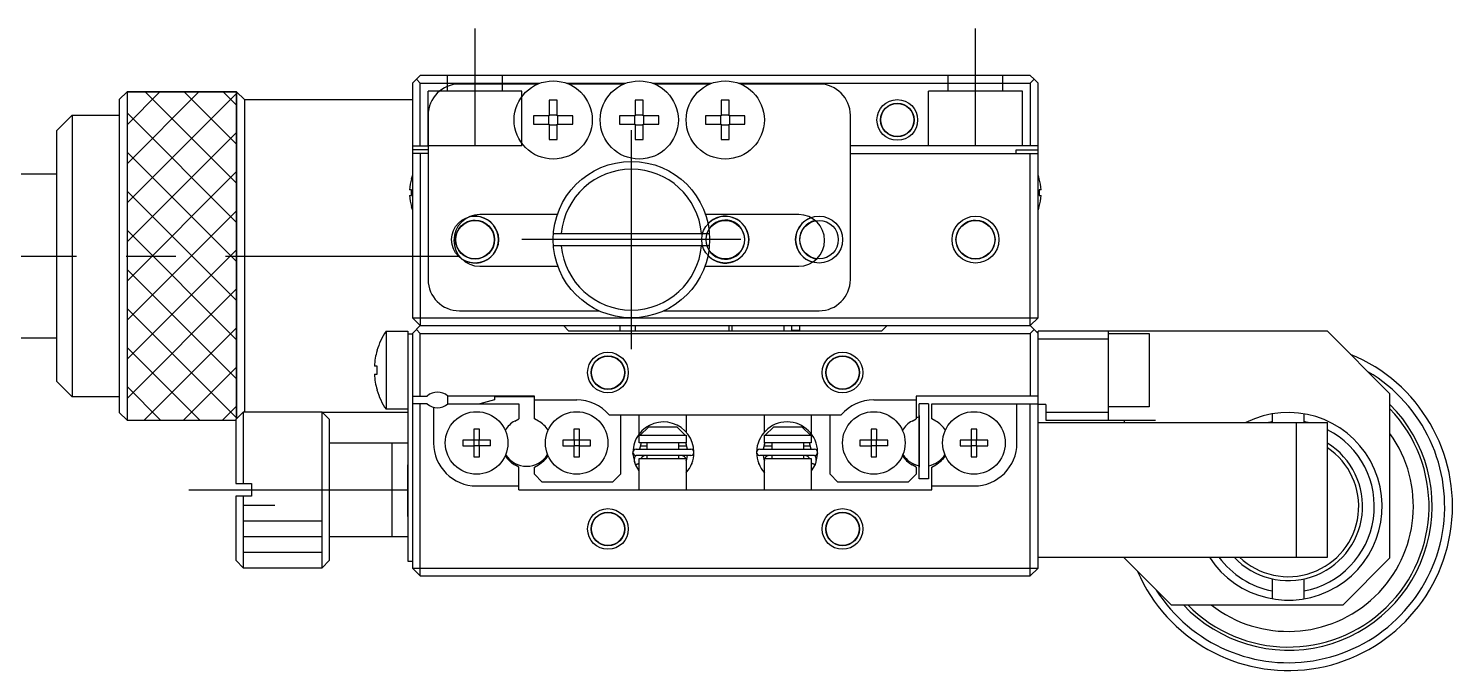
# Model space of a CAD drawing. Extents: x -3 to 377, y -8 to 251.
# Drawn here: x 86.1 to 177.1, y 210 to 251.1 of the extents above; entities that cross this region are included whole.
import ezdxf

# ---------------------------------------------------------------- set-up
doc = ezdxf.new("R2010")
doc.units = 0
doc.header["$LTSCALE"] = 0.5
doc.linetypes.add('CENTER', pattern=[50.8, 31.75, -6.35, 6.35, -6.35])
doc.linetypes.add('DASHED', pattern=[19.05, 12.7, -6.35])
doc.layers.get('0').update_dxf_attribs({"linetype": 'CONTINUOUS'})
for name, color, linetype in [('CENTER', 1, 'CENTER'), ('MSM_CONTINUOUS', 7, 'CONTINUOUS'), ('MSM_DASHED', 4, 'DASHED'), ('MSM_NARROW', 5, 'CONTINUOUS')]:
    doc.layers.add(name, color=color, linetype=linetype)

msp = doc.modelspace()

# ---------------------------------------------------------------- linework, layer by layer
for p, q in [((110.9, 247.8), (110.65, 247.55)), ((110.9, 247.8), (111.15, 248.05)), ((111.15, 247.55), (110.9, 247.8)), ((150.15, 248.05), (111.15, 248.05)), ((150.4, 247.8), (150.15, 248.05)), ((150.4, 247.8), (150.15, 247.55)), ((150.65, 247.55), (150.4, 247.8)), ((91.9, 246.5), (92.4, 247)), ((92.4, 247), (92.4, 226)), ((99.4, 247), (92.4, 247)), ((99.4, 226.1), (99.4, 247)), ((99.4, 247), (99.9, 246.5)), ((110.65, 247.55), (110.65, 232.55)), ((111.15, 247.55), (118.797064, 247.55)), ((111.15, 243.55), (111.15, 247.55)), ((118.670204, 247.5), (113.65, 247.5)), ((120.502936, 247.55), (124.297064, 247.55)), ((124.170204, 247.5), (120.629796, 247.5)), ((126.002936, 247.55), (129.797064, 247.55)), ((129.670204, 247.5), (126.129796, 247.5)), ((131.502936, 247.55), (150.15, 247.55)), ((136.65, 247.5), (131.629796, 247.5)), ((150.15, 247.55), (150.15, 243.55)), ((150.65, 232.55), (150.65, 247.55)), ((91.9, 246.5), (91.9, 226.5)), ((99.9, 246.5), (99.9, 226.55)), ((99.9, 246.5), (110.65, 246.5)), ((119.39, 246.45859), (119.39, 245.46)), ((119.91, 246.45859), (119.39, 246.45859)), ((119.91, 245.46), (119.91, 246.45859)), ((124.89, 246.45859), (124.89, 245.46)), ((125.41, 246.45859), (124.89, 246.45859)), ((125.41, 245.46), (125.41, 246.45859)), ((130.39, 246.45859), (130.39, 245.46)), ((130.91, 246.45859), (130.39, 246.45859)), ((130.91, 245.46), (130.91, 246.45859)), ((87.9, 244.5), (88.9, 245.5)), ((88.9, 245.5), (88.9, 227.5)), ((88.9, 245.5), (91.9, 245.5)), ((111.65, 245.5), (111.65, 235)), ((118.39141, 245.46), (118.39141, 244.94)), ((119.39, 245.46), (118.39141, 245.46)), ((118.39141, 244.94), (119.39, 244.94)), ((119.348625, 245.46), (119.348625, 244.94)), ((119.91, 245.501375), (119.39, 245.501375)), ((119.39, 244.94), (119.39, 243.94141)), ((120.90859, 245.46), (119.91, 245.46)), ((119.91, 244.94), (120.90859, 244.94)), ((119.91, 243.94141), (119.91, 244.94)), ((119.951375, 244.94), (119.951375, 245.46)), ((120.90859, 244.94), (120.90859, 245.46)), ((123.89141, 245.46), (123.89141, 244.94)), ((124.89, 245.46), (123.89141, 245.46)), ((123.89141, 244.94), (124.89, 244.94)), ((124.848625, 245.46), (124.848625, 244.94)), ((125.41, 245.501375), (124.89, 245.501375)), ((124.89, 244.94), (124.89, 243.94141)), ((126.40859, 245.46), (125.41, 245.46)), ((125.41, 244.94), (126.40859, 244.94)), ((125.41, 243.94141), (125.41, 244.94)), ((125.451375, 244.94), (125.451375, 245.46)), ((126.40859, 244.94), (126.40859, 245.46)), ((129.39141, 245.46), (129.39141, 244.94)), ((130.39, 245.46), (129.39141, 245.46)), ((129.39141, 244.94), (130.39, 244.94)), ((130.348625, 245.46), (130.348625, 244.94)), ((130.91, 245.501375), (130.39, 245.501375)), ((130.39, 244.94), (130.39, 243.94141)), ((131.90859, 245.46), (130.91, 245.46)), ((130.91, 244.94), (131.90859, 244.94)), ((130.91, 243.94141), (130.91, 244.94)), ((130.951375, 244.94), (130.951375, 245.46)), ((131.90859, 244.94), (131.90859, 245.46)), ((138.65, 235), (138.65, 245.5)), ((87.9, 244.5), (87.9, 228.5)), ((119.39, 244.898625), (119.91, 244.898625)), ((124.89, 244.898625), (125.41, 244.898625)), ((130.39, 244.898625), (130.91, 244.898625)), ((110.65, 243.55), (111.65, 243.55)), ((111.65, 243.3), (110.65, 243.3)), ((119.39, 243.94141), (119.91, 243.94141)), ((124.89, 243.94141), (125.41, 243.94141)), ((130.39, 243.94141), (130.91, 243.94141)), ((150.65, 243.55), (138.65, 243.55)), ((149.25, 243.3), (150.65, 243.3)), ((149.25, 243.05), (149.25, 243.3)), ((111.65, 243.05), (110.65, 243.05)), ((111.15, 243.05), (111.15, 232.05)), ((138.65, 243.05), (150.65, 243.05)), ((150.15, 232.05), (150.15, 243.05)), ((80.4, 241.75), (87.9, 241.75)), ((110.580478, 241.436361), (110.575856, 241.438616)), ((150.724144, 241.438616), (150.719522, 241.436361)), ((110.580478, 240.73), (110.460141, 240.73)), ((110.580478, 240.37), (110.580478, 240.73)), ((150.719522, 240.73), (150.719522, 240.37)), ((150.839859, 240.73), (150.719522, 240.73)), ((110.460141, 240.37), (110.580478, 240.37)), ((110.575856, 239.661384), (110.580478, 239.663639)), ((150.719522, 240.37), (150.839859, 240.37)), ((150.719522, 239.663639), (150.724144, 239.661384)), ((114.507875, 238.791894), (114.65, 238.8)), ((119.912912, 239.15), (114.95, 239.15)), ((135.35, 239.15), (129.387088, 239.15)), ((130.507875, 238.791894), (130.65, 238.8)), ((146.507875, 238.791894), (146.65, 238.8)), ((119.666026, 237.95), (129.633974, 237.95)), ((129.633974, 237.15), (119.666026, 237.15)), ((114.95, 235.85), (119.947873, 235.85)), ((129.352127, 235.85), (135.35, 235.85)), ((110.65, 232.55), (111.15, 232.05)), ((110.65, 232.55), (150.65, 232.55)), ((113.65, 233), (122.576959, 233)), ((126.723041, 233), (136.65, 233)), ((150.15, 232.05), (150.65, 232.55)), ((108.958343, 231.7), (108.958343, 226.7)), ((108.958343, 231.7), (110.35, 231.7)), ((110.35, 231.7), (110.35, 217)), ((110.65, 231.5), (110.35, 231.5)), ((110.65, 231.55), (111.15, 232.05)), ((110.65, 231.55), (110.65, 216.55)), ((111.15, 231.55), (110.9, 231.8)), ((111.15, 232.05), (150.15, 232.05)), ((111.15, 231.55), (150.15, 231.55)), ((111.15, 227.55), (111.15, 231.55)), ((120.3, 232.05), (120.65, 231.7)), ((140.65, 231.7), (120.65, 231.7)), ((123.9, 232.05), (123.9, 231.7)), ((124.9, 232.05), (124.9, 231.7)), ((130.9, 231.7), (130.9, 232.05)), ((131.1, 231.7), (131.1, 232.05)), ((134.4, 232.05), (134.4, 231.7)), ((134.9, 231.7), (134.9, 232.05)), ((135.4, 231.75), (134.9, 231.75)), ((135.4, 232.05), (135.4, 231.75)), ((141, 232.05), (140.65, 231.7)), ((150.15, 232.05), (150.65, 231.55)), ((150.4, 231.8), (150.15, 231.55)), ((150.15, 231.55), (150.15, 227.55)), ((169.15, 231.7), (150.65, 231.7)), ((150.65, 216.55), (150.65, 231.7)), ((155.15, 226), (155.15, 231.7)), ((155.15, 231.55), (157.75, 231.55)), ((157.75, 231.55), (157.75, 226.85)), ((169.15, 231.7), (173.15, 227.7)), ((87.9, 231.25), (80.4, 231.25)), ((108.387419, 230.45859), (108.380564, 230.461933)), ((150.65, 231.2), (155.15, 231.2)), ((108.387419, 229.46), (108.215047, 229.46)), ((108.387419, 228.94), (108.387419, 229.46)), ((108.215047, 228.94), (108.387419, 228.94)), ((88.9, 227.5), (87.9, 228.5)), ((108.380564, 227.938067), (108.387419, 227.94141)), ((173.15, 217.2), (173.15, 227.7)), ((91.9, 227.5), (88.9, 227.5)), ((110.65, 227.55), (111.588562, 227.55)), ((111.588562, 227.05), (110.65, 227.05)), ((111.15, 216.05), (111.15, 227.05)), ((112, 226.831754), (112, 224.55)), ((112.9, 227.55831), (112.9, 227.040066)), ((118.45, 227.55), (112.911438, 227.55)), ((112.911438, 227.05), (117.45, 227.05)), ((115.9, 227.3), (114.9625, 227.05)), ((115.9, 227.55), (115.9, 227.3)), ((118.45, 227.5), (115.9, 227.5)), ((117.45, 227.05), (117.45, 226.100806)), ((118.45, 226.100806), (118.45, 227.55)), ((118.45, 227.3), (121.15, 227.3)), ((140.15, 227.3), (142.85, 227.3)), ((150.65, 227.55), (142.85, 227.55)), ((142.85, 227.55), (142.85, 226.100806)), ((143.65, 227.05), (143.05, 227.05)), ((143.05, 222.25), (143.05, 227.05)), ((143.65, 227.05), (143.65, 222.25)), ((143.85, 226.100806), (143.85, 227.05)), ((143.85, 227.05), (150.65, 227.05)), ((149.3, 224.55), (149.3, 227.05)), ((150.15, 216.05), (150.15, 227.05)), ((151.15, 227), (150.65, 227)), ((151.15, 227), (151.15, 226)), ((157.75, 226.85), (155.15, 226.85)), ((92.4, 226), (91.9, 226.5)), ((92.4, 226), (99.35, 226)), ((99.35, 226.05), (99.85, 226.55)), ((99.35, 226.05), (99.4, 226.1)), ((99.35, 226.05), (99.35, 221.95)), ((99.85, 221.95), (99.85, 226.55)), ((99.85, 226.55), (104.85, 226.55)), ((104.85, 226.55), (104.85, 216.55)), ((104.85, 226.55), (105.35, 226.05)), ((110.35, 226.5), (104.9, 226.5)), ((105.35, 217.05), (105.35, 226.05)), ((110.35, 226.7), (108.958343, 226.7)), ((117.189905, 225.95064), (117.45, 226.100806)), ((118.710095, 225.95064), (118.45, 226.100806)), ((123.229062, 226.35), (138.070938, 226.35)), ((123.95, 226.35), (123.95, 222.55)), ((125.15, 225.128434), (125.15, 226.35)), ((128.15, 226.35), (128.15, 225.241834)), ((133.15, 225.241739), (133.15, 226.35)), ((136.15, 226.35), (136.15, 225.128609)), ((137.35, 222.55), (137.35, 226.35)), ((142.589905, 225.95064), (142.85, 226.100806)), ((143.049998, 226.3), (143.049998, 223)), ((144.110095, 225.95064), (143.85, 226.100806)), ((150.65, 225.85), (169.15, 225.85)), ((155.15, 226.5), (151.15, 226.5)), ((151.15, 226), (158.15, 226)), ((156.15, 226), (156.15, 225.85)), ((165.65, 225.85), (165.65, 226.41608)), ((167.15, 225.85), (167.15, 217.25)), ((167.65, 226.41608), (167.65, 225.85)), ((169.15, 217.25), (169.15, 225.85)), ((114.57, 225.436361), (114.57, 224.73)), ((114.93, 225.436361), (114.57, 225.436361)), ((114.93, 224.73), (114.93, 225.436361)), ((120.97, 225.436361), (120.97, 224.73)), ((121.33, 225.436361), (120.97, 225.436361)), ((121.33, 224.73), (121.33, 225.436361)), ((125.15, 225.05), (128.15, 225.05)), ((125.15, 224.55), (125.15, 225.05)), ((125.733485, 225.55), (125.204317, 225.05)), ((127.566515, 225.55), (125.733485, 225.55)), ((128.095683, 225.05), (127.566515, 225.55)), ((128.15, 225.05), (128.15, 224.55)), ((133.15, 225.24113), (133.15, 225.241356)), ((133.15, 225.05), (136.15, 225.05)), ((133.15, 224.55), (133.15, 225.05)), ((133.733485, 225.55), (133.204317, 225.05)), ((135.566515, 225.55), (133.733485, 225.55)), ((136.095683, 225.05), (135.566515, 225.55)), ((136.15, 225.128151), (136.15, 225.128014)), ((136.15, 225.05), (136.15, 224.55)), ((139.97, 225.436361), (139.97, 224.73)), ((140.33, 225.436361), (139.97, 225.436361)), ((140.33, 225.436361), (140.33, 224.73)), ((146.37, 225.436361), (146.37, 224.73)), ((146.73, 225.436361), (146.37, 225.436361)), ((146.73, 224.73), (146.73, 225.436361)), ((105.35, 224.55), (110.35, 224.55)), ((109.35, 218.55), (109.35, 224.55)), ((113.863639, 224.73), (113.863639, 224.37)), ((114.57, 224.73), (113.863639, 224.73)), ((113.863639, 224.37), (114.57, 224.37)), ((114.580372, 224.719628), (114.57, 224.73)), ((114.580372, 224.380372), (114.57, 224.37)), ((114.57, 224.37), (114.57, 223.663639)), ((114.919628, 224.719628), (114.580372, 224.719628)), ((114.580372, 224.719628), (114.580372, 224.380372)), ((114.580372, 224.380372), (114.919628, 224.380372)), ((114.919628, 224.719628), (114.93, 224.73)), ((114.919628, 224.380372), (114.919628, 224.719628)), ((114.919628, 224.380372), (114.93, 224.37)), ((115.636361, 224.73), (114.93, 224.73)), ((115.636361, 224.37), (114.93, 224.37)), ((114.93, 223.663639), (114.93, 224.37)), ((115.636361, 224.37), (115.636361, 224.73)), ((120.263639, 224.73), (120.263639, 224.37)), ((120.97, 224.73), (120.263639, 224.73)), ((120.263639, 224.37), (120.97, 224.37)), ((120.980372, 224.719628), (120.97, 224.73)), ((120.980372, 224.380372), (120.97, 224.37)), ((120.97, 224.37), (120.97, 223.663639)), ((121.319628, 224.719628), (120.980372, 224.719628)), ((120.980372, 224.719628), (120.980372, 224.380372)), ((120.980372, 224.380372), (121.319628, 224.380372)), ((121.319628, 224.719628), (121.33, 224.73)), ((121.319628, 224.380372), (121.319628, 224.719628)), ((121.319628, 224.380372), (121.33, 224.37)), ((122.036361, 224.73), (121.33, 224.73)), ((121.33, 224.37), (122.036361, 224.37)), ((121.33, 223.663639), (121.33, 224.37)), ((122.036361, 224.37), (122.036361, 224.73)), ((124.946922, 224.143518), (128.446922, 224.143518)), ((128.15, 224.55), (125.15, 224.55)), ((125.269606, 224.550132), (125.158742, 224.143569)), ((125.65, 224.35), (125.20017, 224.35)), ((125.65, 224.143518), (125.65, 224.55)), ((127.65, 224.55), (127.65, 224.143518)), ((128.15, 224.35), (127.65, 224.35)), ((128.234815, 224.143572), (128.124573, 224.550085)), ((128.15, 224.484516), (128.15, 224.484356)), ((128.15, 224.484094), (128.15, 224.35)), ((132.853078, 224.143518), (136.353078, 224.143518)), ((133.175471, 224.55019), (133.065178, 224.143522)), ((136.15, 224.55), (133.15, 224.55)), ((133.15, 224.35), (133.15, 224.484175)), ((133.65, 224.35), (133.15, 224.35)), ((133.65, 224.143518), (133.65, 224.55)), ((135.65, 224.55), (135.65, 224.143518)), ((136.099384, 224.35), (135.65, 224.35)), ((136.141261, 224.14354), (136.030387, 224.550147)), ((139.263639, 224.73), (139.263639, 224.37)), ((139.97, 224.73), (139.263639, 224.73)), ((139.263639, 224.37), (139.97, 224.37)), ((139.980372, 224.719628), (139.97, 224.73)), ((139.980372, 224.380372), (139.97, 224.37)), ((139.97, 224.37), (139.97, 223.663639)), ((140.319628, 224.719628), (139.980372, 224.719628)), ((139.980372, 224.719628), (139.980372, 224.380372)), ((139.980372, 224.380372), (140.319628, 224.380372)), ((140.319628, 224.719628), (140.33, 224.73)), ((140.319628, 224.380372), (140.319628, 224.719628)), ((140.319628, 224.380372), (140.33, 224.37)), ((141.036361, 224.73), (140.33, 224.73)), ((141.036361, 224.37), (140.33, 224.37)), ((140.33, 223.663639), (140.33, 224.37)), ((141.036361, 224.37), (141.036361, 224.73)), ((145.663639, 224.73), (145.663639, 224.37)), ((146.37, 224.73), (145.663639, 224.73)), ((145.663639, 224.37), (146.37, 224.37)), ((146.380372, 224.719628), (146.37, 224.73)), ((146.380372, 224.380372), (146.37, 224.37)), ((146.37, 224.37), (146.37, 223.663639)), ((146.719628, 224.719628), (146.380372, 224.719628)), ((146.380372, 224.719628), (146.380372, 224.380372)), ((146.380372, 224.380372), (146.719628, 224.380372)), ((146.719628, 224.719628), (146.73, 224.73)), ((146.719628, 224.380372), (146.719628, 224.719628)), ((146.719628, 224.380372), (146.73, 224.37)), ((147.436361, 224.73), (146.73, 224.73)), ((146.73, 224.37), (147.436361, 224.37)), ((146.73, 223.663639), (146.73, 224.37)), ((147.436361, 224.37), (147.436361, 224.73)), ((110.349998, 219.85), (110.349998, 223.15)), ((114.57, 223.663639), (114.93, 223.663639)), ((117.45, 222.999194), (117.189905, 223.14936)), ((118.45, 222.999194), (118.710095, 223.14936)), ((120.97, 223.663639), (121.33, 223.663639)), ((124.90789, 223.170768), (124.748383, 223.919241)), ((124.847693, 223.446315), (124.848401, 223.480727)), ((124.848708, 223.411911), (124.847693, 223.446315)), ((124.848401, 223.480727), (124.850829, 223.515061)), ((124.851444, 223.377596), (124.848708, 223.411911)), ((124.850829, 223.515061), (124.854972, 223.549234)), ((124.855894, 223.343456), (124.851444, 223.377596)), ((124.854972, 223.549234), (124.860819, 223.583164)), ((124.862048, 223.309573), (124.855894, 223.343456)), ((124.860819, 223.583164), (124.868358, 223.616767)), ((124.869892, 223.27603), (124.862048, 223.309573)), ((124.868358, 223.616767), (124.877569, 223.649961)), ((124.879407, 223.24291), (124.869892, 223.27603)), ((124.877569, 223.649961), (124.888431, 223.682666)), ((124.89057, 223.210294), (124.879407, 223.24291)), ((124.888431, 223.682666), (124.900918, 223.714801)), ((124.902639, 223.179943), (124.89057, 223.210294)), ((124.900918, 223.714801), (124.914917, 223.746115)), ((124.902285, 223.181624), (124.902938, 223.179365)), ((124.902938, 223.179365), (124.904762, 223.17761)), ((125.14998, 222.758732), (124.903681, 223.180486)), ((124.904762, 223.17761), (124.907746, 223.176368)), ((124.907577, 223.171396), (125.150005, 223.244026)), ((124.907746, 223.176368), (124.91187, 223.175648)), ((124.91187, 223.175648), (124.91711, 223.175454)), ((124.91711, 223.175454), (124.92343, 223.175788)), ((124.92343, 223.175788), (124.930792, 223.176648)), ((124.930792, 223.176648), (124.939147, 223.178028)), ((124.939147, 223.178028), (124.948444, 223.179919)), ((128.446922, 223.743518), (124.946922, 223.743518)), ((124.948444, 223.179919), (124.958621, 223.182309)), ((124.958621, 223.182309), (124.969615, 223.185184)), ((124.969615, 223.185184), (124.981356, 223.188524)), ((124.981356, 223.188524), (124.993768, 223.192308)), ((124.993768, 223.192308), (125.006773, 223.196513)), ((125.006773, 223.196513), (125.020287, 223.201111)), ((125.020287, 223.201111), (125.034224, 223.206073)), ((125.034224, 223.206073), (125.048496, 223.211368)), ((125.048496, 223.211368), (125.063011, 223.216961)), ((125.063011, 223.216961), (125.077678, 223.222817)), ((125.077678, 223.222817), (125.092401, 223.2289)), ((125.092401, 223.2289), (125.107089, 223.235169)), ((125.107089, 223.235169), (125.121646, 223.241585)), ((125.121646, 223.241585), (125.13598, 223.248107)), ((125.13598, 223.248107), (125.15, 223.254694)), ((125.15, 223.55), (128.15, 223.55)), ((125.15, 221.55), (125.15, 223.55)), ((125.269894, 223.560345), (125.265828, 223.550023)), ((125.275911, 223.573828), (125.269894, 223.560345)), ((125.2826, 223.586982), (125.275911, 223.573828)), ((125.289942, 223.599777), (125.2826, 223.586982)), ((125.297914, 223.612181), (125.289942, 223.599777)), ((125.306496, 223.624165), (125.297914, 223.612181)), ((125.315663, 223.635702), (125.306496, 223.624165)), ((125.32539, 223.646764), (125.315663, 223.635702)), ((125.335652, 223.657327), (125.32539, 223.646764)), ((125.346421, 223.667367), (125.335652, 223.657327)), ((125.357671, 223.676863), (125.346421, 223.667367)), ((125.369373, 223.685792), (125.357671, 223.676863)), ((125.381497, 223.694137), (125.369373, 223.685792)), ((125.394014, 223.701878), (125.381497, 223.694137)), ((125.406893, 223.709), (125.394014, 223.701878)), ((125.420104, 223.715488), (125.406893, 223.709)), ((125.433615, 223.721327), (125.420104, 223.715488)), ((125.447393, 223.726506), (125.433615, 223.721327)), ((125.461407, 223.731013), (125.447393, 223.726506)), ((125.475624, 223.73484), (125.461407, 223.731013)), ((125.49001, 223.737977), (125.475624, 223.73484)), ((125.504534, 223.740417), (125.49001, 223.737977)), ((125.51916, 223.742157), (125.504534, 223.740417)), ((125.533854, 223.743191), (125.51916, 223.742157)), ((125.547809, 223.743518), (125.533854, 223.743191)), ((125.65, 223.55), (125.65, 223.743518)), ((127.65, 223.743518), (127.65, 223.55)), ((127.851358, 223.743469), (127.846035, 223.743518)), ((127.86608, 223.742849), (127.851358, 223.743469)), ((127.880758, 223.741521), (127.86608, 223.742849)), ((127.895358, 223.739488), (127.880758, 223.741521)), ((127.909845, 223.736754), (127.895358, 223.739488)), ((127.924187, 223.733323), (127.909845, 223.736754)), ((127.93835, 223.729203), (127.924187, 223.733323)), ((127.952299, 223.724401), (127.93835, 223.729203)), ((127.966003, 223.718927), (127.952299, 223.724401)), ((127.979427, 223.712793), (127.966003, 223.718927)), ((127.99254, 223.70601), (127.979427, 223.712793)), ((128.005309, 223.698593), (127.99254, 223.70601)), ((128.017703, 223.690558), (128.005309, 223.698593)), ((128.029691, 223.681921), (128.017703, 223.690558)), ((128.041242, 223.672701), (128.029691, 223.681921)), ((128.052326, 223.662919), (128.041242, 223.672701)), ((128.062914, 223.652596), (128.052326, 223.662919)), ((128.072979, 223.641756), (128.062914, 223.652596)), ((128.082493, 223.630423), (128.072979, 223.641756)), ((128.091429, 223.618624), (128.082493, 223.630423)), ((128.099763, 223.606387), (128.091429, 223.618624)), ((128.107472, 223.593742), (128.099763, 223.606387)), ((128.114533, 223.58072), (128.107472, 223.593742)), ((128.120925, 223.567353), (128.114533, 223.58072)), ((128.126629, 223.553675), (128.120925, 223.567353)), ((128.128016, 223.550023), (128.126629, 223.553675)), ((128.15, 223.55), (128.15, 221.55)), ((128.150338, 223.402514), (128.187505, 223.515181)), ((128.187505, 223.515181), (128.235128, 223.743459)), ((128.490518, 223.182056), (128.490355, 223.182124)), ((128.490639, 223.182006), (128.490518, 223.182056)), ((128.491559, 223.181624), (128.490697, 223.181982)), ((128.49079, 223.179186), (128.491205, 223.179943)), ((128.491109, 223.184227), (128.491559, 223.181624)), ((128.510901, 223.231987), (128.491205, 223.179943)), ((128.491205, 223.179943), (128.491559, 223.181624)), ((128.511323, 223.233258), (128.510901, 223.231987)), ((128.511619, 223.234156), (128.511323, 223.233258)), ((128.511997, 223.235307), (128.511619, 223.234156)), ((128.513055, 223.238567), (128.511997, 223.235307)), ((128.513347, 223.239474), (128.513055, 223.238567)), ((132.786388, 223.240306), (132.786054, 223.241355)), ((132.786827, 223.238932), (132.786388, 223.240306)), ((132.787146, 223.237942), (132.786827, 223.238932)), ((132.787436, 223.237047), (132.787146, 223.237942)), ((132.787903, 223.235613), (132.787436, 223.237047)), ((132.788415, 223.234052), (132.787903, 223.235613)), ((132.788763, 223.232999), (132.788415, 223.234052)), ((132.789264, 223.231491), (132.788763, 223.232999)), ((132.790102, 223.228996), (132.789264, 223.231491)), ((132.790775, 223.227016), (132.790102, 223.228996)), ((132.808795, 223.179943), (132.790775, 223.227016)), ((132.808441, 223.181624), (132.809349, 223.182001)), ((132.808795, 223.179943), (132.808441, 223.181624)), ((132.80921, 223.179186), (132.808795, 223.179943)), ((132.809349, 223.182001), (132.80953, 223.182076)), ((136.353078, 223.743518), (132.853078, 223.743518)), ((133.064876, 223.743426), (133.112575, 223.514905)), ((133.112575, 223.514905), (133.149766, 223.402235)), ((133.15, 223.55), (136.15, 223.55)), ((133.15, 221.55), (133.15, 223.55)), ((133.17605, 223.560345), (133.171984, 223.550023)), ((133.182067, 223.573828), (133.17605, 223.560345)), ((133.188756, 223.586982), (133.182067, 223.573828)), ((133.196098, 223.599777), (133.188756, 223.586982)), ((133.20407, 223.612181), (133.196098, 223.599777)), ((133.212652, 223.624165), (133.20407, 223.612181)), ((133.221819, 223.635702), (133.212652, 223.624165)), ((133.231546, 223.646764), (133.221819, 223.635702)), ((133.241808, 223.657327), (133.231546, 223.646764)), ((133.252578, 223.667367), (133.241808, 223.657327)), ((133.263827, 223.676863), (133.252578, 223.667367)), ((133.275529, 223.685792), (133.263827, 223.676863)), ((133.287653, 223.694137), (133.275529, 223.685792)), ((133.30017, 223.701878), (133.287653, 223.694137)), ((133.31305, 223.709), (133.30017, 223.701878)), ((133.32626, 223.715488), (133.31305, 223.709)), ((133.339771, 223.721327), (133.32626, 223.715488)), ((133.353549, 223.726506), (133.339771, 223.721327)), ((133.367563, 223.731013), (133.353549, 223.726506)), ((133.38178, 223.73484), (133.367563, 223.731013)), ((133.396167, 223.737977), (133.38178, 223.73484)), ((133.41069, 223.740417), (133.396167, 223.737977)), ((133.425316, 223.742157), (133.41069, 223.740417)), ((133.440011, 223.743191), (133.425316, 223.742157)), ((133.453965, 223.743518), (133.440011, 223.743191)), ((133.65, 223.55), (133.65, 223.743518)), ((135.65, 223.743518), (135.65, 223.55)), ((135.757514, 223.743469), (135.752191, 223.743518)), ((135.772236, 223.742849), (135.757514, 223.743469)), ((135.786914, 223.741521), (135.772236, 223.742849)), ((135.801514, 223.739488), (135.786914, 223.741521)), ((135.816002, 223.736754), (135.801514, 223.739488)), ((135.830344, 223.733323), (135.816002, 223.736754)), ((135.844506, 223.729203), (135.830344, 223.733323)), ((135.858455, 223.724401), (135.844506, 223.729203)), ((135.872159, 223.718927), (135.858455, 223.724401)), ((135.885583, 223.712793), (135.872159, 223.718927)), ((135.898696, 223.70601), (135.885583, 223.712793)), ((135.911465, 223.698593), (135.898696, 223.70601)), ((135.923859, 223.690558), (135.911465, 223.698593)), ((135.935847, 223.681921), (135.923859, 223.690558)), ((135.947398, 223.672701), (135.935847, 223.681921)), ((135.958482, 223.662919), (135.947398, 223.672701)), ((135.969071, 223.652596), (135.958482, 223.662919)), ((135.979135, 223.641756), (135.969071, 223.652596)), ((135.988649, 223.630423), (135.979135, 223.641756)), ((135.997585, 223.618624), (135.988649, 223.630423)), ((136.00592, 223.606387), (135.997585, 223.618624)), ((136.013628, 223.593742), (136.00592, 223.606387)), ((136.020689, 223.58072), (136.013628, 223.593742)), ((136.027081, 223.567353), (136.020689, 223.58072)), ((136.032786, 223.553675), (136.027081, 223.567353)), ((136.034172, 223.550023), (136.032786, 223.553675)), ((136.392423, 223.171396), (136.149995, 223.244026)), ((136.15, 223.55), (136.15, 221.55)), ((136.16402, 223.248107), (136.15, 223.254694)), ((136.396319, 223.180486), (136.15009, 222.758824)), ((136.178354, 223.241585), (136.16402, 223.248107)), ((136.192911, 223.235169), (136.178354, 223.241585)), ((136.207599, 223.2289), (136.192911, 223.235169)), ((136.222322, 223.222817), (136.207599, 223.2289)), ((136.236989, 223.216961), (136.222322, 223.222817)), ((136.251504, 223.211368), (136.236989, 223.216961)), ((136.265776, 223.206073), (136.251504, 223.211368)), ((136.279713, 223.201111), (136.265776, 223.206073)), ((136.293227, 223.196513), (136.279713, 223.201111)), ((136.306232, 223.192308), (136.293227, 223.196513)), ((136.318644, 223.188524), (136.306232, 223.192308)), ((136.330385, 223.185184), (136.318644, 223.188524)), ((136.341379, 223.182309), (136.330385, 223.185184)), ((136.351556, 223.179919), (136.341379, 223.182309)), ((136.360853, 223.178028), (136.351556, 223.179919)), ((136.369208, 223.176648), (136.360853, 223.178028)), ((136.37657, 223.175788), (136.369208, 223.176648)), ((136.38289, 223.175454), (136.37657, 223.175788)), ((136.38813, 223.175648), (136.38289, 223.175454)), ((136.38506, 223.746164), (136.390679, 223.734093)), ((136.392254, 223.176368), (136.38813, 223.175648)), ((136.390679, 223.734093), (136.404155, 223.702313)), ((136.395238, 223.17761), (136.392254, 223.176368)), ((136.397062, 223.179365), (136.395238, 223.17761)), ((136.397715, 223.181624), (136.397062, 223.179365)), ((136.404612, 223.197669), (136.397361, 223.179943)), ((136.404155, 223.702313), (136.416019, 223.669918)), ((136.416407, 223.230043), (136.404612, 223.197669)), ((136.416019, 223.669918), (136.426244, 223.636987)), ((136.426566, 223.262954), (136.416407, 223.230043)), ((136.5516, 223.917987), (136.418067, 223.23406)), ((136.426244, 223.636987), (136.434806, 223.603601)), ((136.435065, 223.296322), (136.426566, 223.262954)), ((136.434806, 223.603601), (136.441685, 223.569841)), ((136.441884, 223.330067), (136.435065, 223.296322)), ((136.441685, 223.569841), (136.446865, 223.535791)), ((136.447005, 223.364105), (136.441884, 223.330067)), ((136.446865, 223.535791), (136.450334, 223.501534)), ((136.450418, 223.398355), (136.447005, 223.364105)), ((136.450334, 223.501534), (136.452084, 223.467153)), ((136.452112, 223.432732), (136.450418, 223.398355)), ((136.452084, 223.467153), (136.452112, 223.432732)), ((139.97, 223.663639), (140.33, 223.663639)), ((142.85, 222.999194), (142.589905, 223.14936)), ((143.85, 222.999194), (144.110095, 223.14936)), ((146.37, 223.663639), (146.73, 223.663639)), ((117.45, 221.55), (117.45, 222.999194)), ((118.45, 222.55), (118.45, 222.999194)), ((118.95, 222.05), (118.45, 222.55)), ((123.95, 222.55), (123.45, 222.05)), ((137.85, 222.05), (137.35, 222.55)), ((142.85, 222.55), (142.35, 222.05)), ((142.85, 222.999194), (142.85, 222.55)), ((143.65, 222.25), (143.05, 222.25)), ((143.85, 221.55), (143.85, 222.999194)), ((99.35, 221.95), (100.35, 221.95)), ((100.35, 221.95), (100.35, 221.15)), ((114.75, 221.8), (117.45, 221.8)), ((117.45, 221.55), (143.85, 221.55)), ((123.45, 222.05), (118.95, 222.05)), ((142.35, 222.05), (137.85, 222.05)), ((143.85, 221.8), (146.55, 221.8)), ((99.35, 221.15), (99.35, 217.05)), ((100.35, 221.15), (99.35, 221.15)), ((99.85, 216.55), (99.85, 221.15)), ((110.35, 218.55), (105.35, 218.55)), ((99.85, 216.55), (99.35, 217.05)), ((105.35, 217.05), (104.85, 216.55)), ((110.35, 217), (110.65, 217)), ((150.65, 217.25), (169.15, 217.25)), ((156.15, 217.25), (156.15, 217.2)), ((159.15, 214.2), (156.15, 217.2)), ((173.15, 217.2), (170.15, 214.2)), ((104.85, 216.55), (99.85, 216.55)), ((110.65, 216.55), (150.65, 216.55)), ((110.65, 216.55), (111.15, 216.05)), ((111.15, 216.05), (150.15, 216.05)), ((150.15, 216.05), (150.65, 216.55)), ((165.65, 214.58392), (165.65, 215.856456)), ((167.65, 215.856456), (167.65, 214.58392)), ((159.15, 214.2), (170.15, 214.2))]:
    msp.add_line(p, q)
for centre, radius in [((119.65, 245.2), 2.5), ((125.15, 245.2), 2.5), ((130.65, 245.2), 2.5), ((141.65, 245.2), 1.3), ((141.65, 245.2), 1.075), ((124.65, 237.55), 5), ((114.65, 237.55), 1.25), ((146.65, 237.55), 1.5), ((146.65, 237.55), 1.25), ((123.15, 229.05), 1.3), ((123.15, 229.05), 1.075), ((138.15, 229.05), 1.3), ((138.15, 229.05), 1.075), ((114.75, 224.55), 2), ((121.15, 224.55), 2), ((140.15, 224.55), 2), ((146.55, 224.55), 2), ((123.15, 219.05), 1.3), ((138.15, 219.05), 1.3), ((123.15, 219.05), 1.075), ((138.15, 219.05), 1.075)]:
    msp.add_circle(centre, radius)
for centre, radius, start, end in [((113.65, 245.5), 2, 90, 180), ((136.65, 245.5), 2, 0, 90), ((113.65, 240.55), 3.194933, 163.893288, 176.770291), ((113.65, 240.55), 3.2, 159.635865, 163.877467), ((124.65, 237.55), 4.5, 5.099689, 174.900311), ((147.65, 240.55), 3.2, 16.122533, 20.364135), ((147.65, 240.55), 3.194933, 3.229709, 16.106712), ((113.65, 240.55), 3.194933, 183.229709, 196.106712), ((113.65, 240.55), 3.2, 196.122533, 200.364135), ((147.65, 240.55), 3.2, 339.635865, 343.877467), ((147.65, 240.55), 3.194933, 343.893288, 356.770291), ((114.95, 237.5), 1.65, 90, 270), ((114.65, 237.55), 1.5, 235.925286, 104.95479238), ((130.65, 237.55), 1.5, 222.598813, 138.18966766), ((130.65, 237.55), 1.25, 213.12294, 145.94419305), ((136.65, 237.55), 1.5, 109.66193, 253.987249), ((135.35, 237.5), 1.65, 270, 90), ((136.65, 237.55), 1.25, 101.625779, 262.779417), ((124.65, 237.55), 4.5, 185.099689, 354.900311), ((113.65, 235), 2, 180, 270), ((136.65, 235), 2, 270, 0), ((112.7, 229.2), 4.5, 146.251011, 163.714157), ((112.7, 229.2), 4.492483, 163.73057, 176.682184), ((166.65, 220.5), 10.5, 203.332219, 67.689917), ((112.7, 229.2), 4.492483, 183.317816, 196.26943), ((166.65, 220.5), 10, 212.371297, 59.364678), ((112.7, 229.2), 4.5, 196.285843, 213.748989), ((112.25, 226.8), 1, 48.590378, 131.409622), ((112.25, 227.8), 1, 228.590378, 311.40960903), ((121.15, 224.55), 2.75, 40.885193, 90), ((140.15, 224.55), 2.75, 90, 139.114807), ((166.65, 220.5), 9.2, 223.218513, 45.047385), ((166.65, 220.5), 9, 224.427004, 43.761743), ((118.064905, 224.435095), 1.75, 120, 148.118468), ((117.835095, 224.435095), 1.75, 31.881533, 60), ((126.696696, 223.943136), 1.948858, 0.84752, 144.226004), ((134.603137, 223.943435), 1.948691, 0.802515, 179.255912), ((143.464905, 224.435095), 1.75, 120, 148.118468), ((143.349999, 224.65), 1.5875, 100.893016, 108.358399), ((143.235095, 224.435095), 1.75, 31.881533, 60), ((166.65, 220.5), 6, 212.797168, 116.91654686), ((166.65, 220.5), 5.5, 100.475682, 103.412012), ((166.65, 220.5), 5.5, 76.587988, 79.524318), ((126.704855, 223.94102), 1.956717, 144.315392, 179.138287), ((166.65, 220.5), 8, 231.952493, 35.6590994), ((166.65, 220.5), 5.5, 280.475682, 62.964308), ((114.75, 224.55), 2.75, 180, 270), ((124.946922, 223.943518), 0.2, 90, 270), ((128.446922, 223.943518), 0.2, 270, 90), ((132.853078, 223.943518), 0.2, 90, 270), ((136.353078, 223.943518), 0.2, 270, 90), ((146.55, 224.55), 2.75, 270, 0), ((166.65, 220.5), 4.75, 223.173551, 58.243136), ((118.064905, 224.664905), 1.75, 211.881532, 240), ((117.950001, 224.65), 1.5875, 212.15934, 327.840577), ((117.835095, 224.664905), 1.75, 300, 328.118467), ((126.692893, 223.945132), 1.952745, 318.262222, 359.19179), ((134.607081, 223.945126), 1.952722, 180.837421, 221.735524), ((143.464905, 224.664905), 1.75, 211.881532, 240), ((143.349999, 224.65), 1.5875, 212.159423, 259.10691), ((143.349999, 224.65), 1.5875, 280.893057, 327.84066), ((143.235095, 224.664905), 1.75, 300, 328.118467), ((166.65, 220.5), 5.5, 216.221547, 259.524318)]:
    msp.add_arc(centre, radius, start, end)
at = {"layer": 'CENTER'}
for p, q in [((114.65, 243.55), (114.65, 251.05)), ((146.65, 243.55), (146.65, 251.05)), ((124.65, 230.55), (124.65, 244.55)), ((131.65, 237.55), (117.65, 237.55)), ((47.9, 236.5), (113.65, 236.5)), ((96.35, 221.55), (110.35, 221.55))]:
    msp.add_line(p, q, dxfattribs=at)
at = {"layer": 'MSM_CONTINUOUS'}
for p, q in [((92.4, 247), (92.4, 226)), ((92.4, 247), (99.4, 247)), ((99.4, 247), (99.4, 226.1))]:
    msp.add_line(p, q, dxfattribs=at)
for centre, radius in [((141.65, 245.2), 1.0565), ((114.65, 237.55), 1.2295), ((130.65, 237.55), 1.2295), ((136.65, 237.55), 1.2295), ((146.65, 237.55), 1.2295), ((123.15, 229.05), 1.0565), ((138.15, 229.05), 1.0565), ((123.15, 219.05), 1.0565), ((138.15, 219.05), 1.0565)]:
    msp.add_circle(centre, radius, dxfattribs=at)
at = {"layer": 'MSM_DASHED'}
for p, q in [((112.9, 247.05), (112.9, 248.05)), ((116.4, 247.05), (116.4, 248.05)), ((144.9, 247.05), (144.9, 248.05)), ((148.4, 247.05), (148.4, 248.05)), ((117.65, 247.05), (111.65, 247.05)), ((111.65, 243.55), (111.65, 247.05)), ((117.65, 243.55), (117.65, 247.05)), ((149.65, 247.05), (143.65, 247.05)), ((143.65, 243.55), (143.65, 247.05)), ((149.65, 243.55), (149.65, 247.05)), ((117.65, 243.55), (111.65, 243.55))]:
    msp.add_line(p, q, dxfattribs=at)
at = {"layer": 'MSM_NARROW'}
for p, q in [((94.5, 247), (92.4, 244.9)), ((97, 247), (92.4, 242.4)), ((99.4, 246.9), (92.4, 239.9)), ((99.4, 241.15), (93.55, 247)), ((99.4, 243.65), (96.05, 247)), ((99.4, 246.15), (98.55, 247)), ((99.4, 238.65), (92.4, 245.65)), ((99.4, 244.4), (92.4, 237.4)), ((99.4, 236.15), (92.4, 243.15)), ((99.4, 241.9), (92.4, 234.9)), ((99.4, 233.65), (92.4, 240.65)), ((99.4, 239.4), (92.4, 232.4)), ((99.4, 231.15), (92.4, 238.15)), ((99.4, 236.9), (92.4, 229.9)), ((99.4, 228.65), (92.4, 235.65)), ((99.4, 234.4), (92.4, 227.4)), ((99.4, 226.15), (92.4, 233.15)), ((99.4, 231.9), (93.5, 226)), ((97.05, 226), (92.4, 230.65)), ((99.4, 229.4), (96, 226)), ((94.55, 226), (92.4, 228.15)), ((99.4, 226.9), (98.5, 226)), ((99.35, 226.05), (99.35, 221.95)), ((101.85, 220.55), (99.85, 220.55)), ((104.85, 219.55), (99.85, 219.55)), ((104.85, 218.55), (99.85, 218.55)), ((104.85, 217.55), (99.85, 217.55))]:
    msp.add_line(p, q, dxfattribs=at)
for centre, radius in [((141.65, 245.2), 1.3), ((114.65, 237.55), 1.5), ((130.65, 237.55), 1.5), ((136.65, 237.55), 1.5), ((146.65, 237.55), 1.5), ((123.15, 229.05), 1.3), ((138.15, 229.05), 1.3), ((123.15, 219.05), 1.3), ((138.15, 219.05), 1.3)]:
    msp.add_circle(centre, radius, dxfattribs=at)
msp.add_arc((166.65, 220.5), 4.5, 226.238257, 56.251011, dxfattribs=at)

doc.saveas('drawing.dxf')
